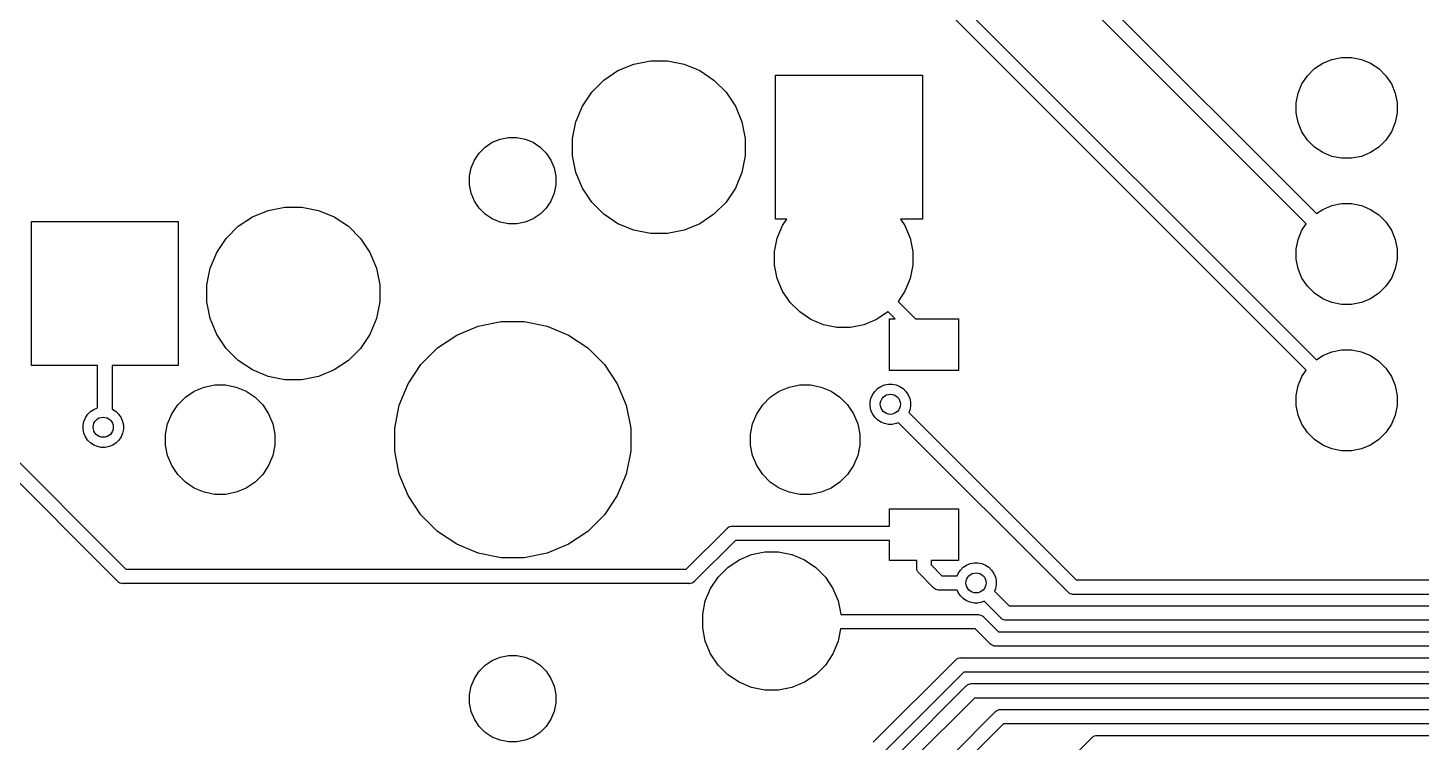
# Model space of a CAD drawing. Extents: x 70 to 347, y -163 to -55.
# Drawn here: x 305.08 to 329.28, y -91.69 to -79.28 of the extents above; entities that cross this region are included whole.
import ezdxf

# ---------------------------------------------------------------- set-up
doc = ezdxf.new("R2010")
doc.units = 0
doc.layers.add('BLACK', color=7, linetype='CONTINUOUS')

msp = doc.modelspace()

# ---------------------------------------------------------------- linework, layer by layer
at = {"layer": 'BLACK', "linetype": 'CONTINUOUS'}
for p, q in [((319.614, -74.6682), (327.457, -82.5111)), ((327.28, -82.6879), (319.469, -74.8772)), ((317.533, -75.1272), (327.457, -85.0511)), ((327.28, -85.2279), (317.388, -75.3362)), ((315.599, -79.9138), (315.889, -79.8562)), ((315.889, -79.8562), (316.184, -79.8562)), ((316.184, -79.8562), (316.474, -79.9138)), ((327.568, -79.8971), (327.727, -79.8311)), ((327.727, -79.8311), (327.896, -79.7974)), ((327.896, -79.7974), (328.069, -79.7974)), ((328.069, -79.7974), (328.238, -79.8311)), ((328.238, -79.8311), (328.398, -79.8971)), ((315.08, -80.1911), (315.326, -80.0269)), ((315.326, -80.0269), (315.599, -79.9138)), ((316.474, -79.9138), (316.747, -80.0269)), ((316.747, -80.0269), (316.993, -80.1911)), ((327.302, -80.1151), (327.424, -79.993)), ((327.424, -79.993), (327.568, -79.8971)), ((328.398, -79.8971), (328.541, -79.993)), ((328.541, -79.993), (328.663, -80.1151)), ((314.871, -80.4), (315.08, -80.1911)), ((316.993, -80.1911), (317.202, -80.4)), ((318.064, -82.6062), (318.064, -80.1062)), ((318.064, -80.1062), (320.614, -80.1062)), ((320.614, -80.1062), (320.614, -82.6062)), ((327.14, -80.4181), (327.206, -80.2586)), ((327.206, -80.2586), (327.302, -80.1151)), ((328.663, -80.1151), (328.759, -80.2586)), ((328.759, -80.2586), (328.825, -80.4181)), ((314.707, -80.6457), (314.871, -80.4)), ((317.202, -80.4), (317.366, -80.6457)), ((327.106, -80.5874), (327.14, -80.4181)), ((327.106, -80.76), (327.106, -80.5874)), ((328.825, -80.4181), (328.859, -80.5874)), ((328.859, -80.5874), (328.859, -80.76)), ((314.594, -80.9187), (314.707, -80.6457)), ((317.366, -80.6457), (317.479, -80.9187)), ((327.14, -80.9293), (327.106, -80.76)), ((328.859, -80.76), (328.825, -80.9293)), ((314.537, -81.2085), (314.594, -80.9187)), ((317.479, -80.9187), (317.537, -81.2085)), ((327.206, -81.0888), (327.14, -80.9293)), ((328.825, -80.9293), (328.759, -81.0888)), ((313.018, -81.3536), (313.141, -81.2716)), ((313.141, -81.2716), (313.278, -81.215)), ((313.278, -81.215), (313.423, -81.1862)), ((313.423, -81.1862), (313.57, -81.1862)), ((313.57, -81.1862), (313.715, -81.215)), ((313.715, -81.215), (313.852, -81.2716)), ((313.852, -81.2716), (313.975, -81.3536)), ((314.537, -81.5039), (314.537, -81.2085)), ((317.537, -81.2085), (317.537, -81.5039)), ((327.302, -81.2323), (327.206, -81.0888)), ((327.424, -81.3544), (327.302, -81.2323)), ((328.663, -81.2323), (328.541, -81.3544)), ((328.759, -81.0888), (328.663, -81.2323)), ((312.832, -81.5809), (312.914, -81.4581)), ((312.914, -81.4581), (313.018, -81.3536)), ((313.975, -81.3536), (314.079, -81.4581)), ((314.079, -81.4581), (314.161, -81.5809)), ((314.594, -81.7937), (314.537, -81.5039)), ((317.537, -81.5039), (317.479, -81.7937)), ((327.568, -81.4503), (327.424, -81.3544)), ((327.727, -81.5163), (327.568, -81.4503)), ((327.896, -81.55), (327.727, -81.5163)), ((328.069, -81.55), (327.896, -81.55)), ((328.238, -81.5163), (328.069, -81.55)), ((328.398, -81.4503), (328.238, -81.5163)), ((328.541, -81.3544), (328.398, -81.4503)), ((312.747, -81.8623), (312.775, -81.7174)), ((312.775, -81.7174), (312.832, -81.5809)), ((314.161, -81.5809), (314.218, -81.7174)), ((314.218, -81.7174), (314.247, -81.8623)), ((314.707, -82.0667), (314.594, -81.7937)), ((317.479, -81.7937), (317.366, -82.0667)), ((312.747, -82.0101), (312.747, -81.8623)), ((312.775, -82.155), (312.747, -82.0101)), ((314.247, -82.0101), (314.218, -82.155)), ((314.247, -81.8623), (314.247, -82.0101)), ((312.832, -82.2915), (312.775, -82.155)), ((314.218, -82.155), (314.161, -82.2915)), ((314.871, -82.3124), (314.707, -82.0667)), ((317.366, -82.0667), (317.202, -82.3124)), ((308.976, -82.5669), (309.249, -82.4538)), ((309.249, -82.4538), (309.539, -82.3962)), ((309.539, -82.3962), (309.834, -82.3962)), ((309.834, -82.3962), (310.124, -82.4538)), ((310.124, -82.4538), (310.397, -82.5669)), ((312.914, -82.4143), (312.832, -82.2915)), ((313.018, -82.5188), (312.914, -82.4143)), ((313.141, -82.6008), (313.018, -82.5188)), ((313.975, -82.5188), (313.852, -82.6008)), ((314.079, -82.4143), (313.975, -82.5188)), ((314.161, -82.2915), (314.079, -82.4143)), ((315.08, -82.5213), (314.871, -82.3124)), ((315.326, -82.6855), (315.08, -82.5213)), ((316.993, -82.5213), (316.747, -82.6855)), ((317.202, -82.3124), (316.993, -82.5213)), ((327.457, -82.5111), (327.568, -82.4371)), ((327.568, -82.4371), (327.727, -82.3711)), ((327.727, -82.3711), (327.896, -82.3374)), ((327.896, -82.3374), (328.069, -82.3374)), ((328.069, -82.3374), (328.238, -82.3711)), ((328.238, -82.3711), (328.398, -82.4371)), ((328.398, -82.4371), (328.541, -82.533)), ((305.137, -85.1462), (305.137, -82.6462)), ((305.137, -82.6462), (307.687, -82.6462)), ((307.687, -82.6462), (307.687, -85.1462)), ((308.521, -82.94), (308.73, -82.7311)), ((308.73, -82.7311), (308.976, -82.5669)), ((310.397, -82.5669), (310.643, -82.7311)), ((310.643, -82.7311), (310.852, -82.94)), ((313.278, -82.6574), (313.141, -82.6008)), ((313.423, -82.6862), (313.278, -82.6574)), ((313.57, -82.6862), (313.423, -82.6862)), ((313.715, -82.6574), (313.57, -82.6862)), ((313.852, -82.6008), (313.715, -82.6574)), ((315.599, -82.7986), (315.326, -82.6855)), ((316.747, -82.6855), (316.474, -82.7986)), ((318.258, -82.6062), (318.064, -82.6062)), ((318.093, -82.9362), (318.183, -82.7178)), ((318.183, -82.7178), (318.258, -82.6062)), ((320.614, -82.6062), (320.235, -82.6062)), ((320.235, -82.6062), (320.31, -82.7178)), ((320.31, -82.7178), (320.4, -82.9362)), ((327.206, -82.7986), (327.28, -82.6879)), ((328.541, -82.533), (328.663, -82.6551)), ((328.663, -82.6551), (328.759, -82.7986)), ((308.357, -83.1857), (308.521, -82.94)), ((310.852, -82.94), (311.016, -83.1857)), ((315.889, -82.8562), (315.599, -82.7986)), ((316.184, -82.8562), (315.889, -82.8562)), ((316.474, -82.7986), (316.184, -82.8562)), ((318.047, -83.168), (318.093, -82.9362)), ((320.4, -82.9362), (320.447, -83.168)), ((327.106, -83.1274), (327.14, -82.9581)), ((327.14, -82.9581), (327.206, -82.7986)), ((328.759, -82.7986), (328.825, -82.9581)), ((328.825, -82.9581), (328.859, -83.1274)), ((308.244, -83.4587), (308.357, -83.1857)), ((311.016, -83.1857), (311.129, -83.4587)), ((318.047, -83.4044), (318.047, -83.168)), ((320.447, -83.168), (320.447, -83.4044)), ((327.106, -83.3), (327.106, -83.1274)), ((328.859, -83.1274), (328.859, -83.3)), ((308.187, -83.7485), (308.244, -83.4587)), ((311.129, -83.4587), (311.187, -83.7485)), ((318.093, -83.6362), (318.047, -83.4044)), ((320.447, -83.4044), (320.4, -83.6362)), ((327.14, -83.4693), (327.106, -83.3)), ((327.206, -83.6288), (327.14, -83.4693)), ((328.825, -83.4693), (328.759, -83.6288)), ((328.859, -83.3), (328.825, -83.4693)), ((318.183, -83.8546), (318.093, -83.6362)), ((320.4, -83.6362), (320.31, -83.8546)), ((327.302, -83.7723), (327.206, -83.6288)), ((328.759, -83.6288), (328.663, -83.7723)), ((308.187, -84.0439), (308.187, -83.7485)), ((311.187, -83.7485), (311.187, -84.0439)), ((318.314, -84.0512), (318.183, -83.8546)), ((320.31, -83.8546), (320.19, -84.0341)), ((327.424, -83.8944), (327.302, -83.7723)), ((327.568, -83.9903), (327.424, -83.8944)), ((328.541, -83.8944), (328.398, -83.9903)), ((328.663, -83.7723), (328.541, -83.8944)), ((308.244, -84.3337), (308.187, -84.0439)), ((311.187, -84.0439), (311.129, -84.3337)), ((318.482, -84.2183), (318.314, -84.0512)), ((318.678, -84.3496), (318.482, -84.2183)), ((320.012, -84.2183), (319.815, -84.3496)), ((320.016, -84.2137), (320.012, -84.2183)), ((320.139, -84.3362), (320.016, -84.2137)), ((320.19, -84.0341), (320.492, -84.3362)), ((327.727, -84.0563), (327.568, -83.9903)), ((327.896, -84.09), (327.727, -84.0563)), ((328.069, -84.09), (327.896, -84.09)), ((328.238, -84.0563), (328.069, -84.09)), ((328.398, -83.9903), (328.238, -84.0563)), ((308.357, -84.6067), (308.244, -84.3337)), ((311.129, -84.3337), (311.016, -84.6067)), ((312.899, -84.465), (313.295, -84.3862)), ((313.295, -84.3862), (313.698, -84.3862)), ((313.698, -84.3862), (314.095, -84.465)), ((318.897, -84.4401), (318.678, -84.3496)), ((319.128, -84.4862), (318.897, -84.4401)), ((319.597, -84.4401), (319.365, -84.4862)), ((319.815, -84.3496), (319.597, -84.4401)), ((320.04, -85.2362), (320.04, -84.3362)), ((320.04, -84.3362), (320.139, -84.3362)), ((320.492, -84.3362), (321.24, -84.3362)), ((321.24, -84.3362), (321.24, -85.2362)), ((308.521, -84.8524), (308.357, -84.6067)), ((311.016, -84.6067), (310.852, -84.8524)), ((312.19, -84.8439), (312.526, -84.6195)), ((312.526, -84.6195), (312.899, -84.465)), ((314.095, -84.465), (314.468, -84.6195)), ((314.468, -84.6195), (314.803, -84.8439)), ((319.365, -84.4862), (319.128, -84.4862)), ((308.73, -85.0613), (308.521, -84.8524)), ((310.852, -84.8524), (310.643, -85.0613)), ((311.904, -85.1294), (312.19, -84.8439)), ((314.803, -84.8439), (315.089, -85.1294)), ((327.568, -84.9771), (327.727, -84.9111)), ((327.727, -84.9111), (327.896, -84.8774)), ((327.896, -84.8774), (328.069, -84.8774)), ((328.069, -84.8774), (328.238, -84.9111)), ((328.238, -84.9111), (328.398, -84.9771)), ((306.287, -85.1462), (305.137, -85.1462)), ((306.287, -85.8829), (306.287, -85.1462)), ((307.687, -85.1462), (306.537, -85.1462)), ((306.537, -85.1462), (306.537, -85.9044)), ((308.976, -85.2255), (308.73, -85.0613)), ((310.643, -85.0613), (310.397, -85.2255)), ((311.68, -85.4652), (311.904, -85.1294)), ((315.089, -85.1294), (315.313, -85.4652)), ((327.457, -85.0511), (327.568, -84.9771)), ((328.398, -84.9771), (328.541, -85.073)), ((328.541, -85.073), (328.663, -85.1951)), ((309.249, -85.3386), (308.976, -85.2255)), ((309.539, -85.3962), (309.249, -85.3386)), ((309.834, -85.3962), (309.539, -85.3962)), ((310.124, -85.3386), (309.834, -85.3962)), ((310.397, -85.2255), (310.124, -85.3386)), ((321.24, -85.2362), (320.04, -85.2362)), ((327.14, -85.4981), (327.206, -85.3386)), ((327.206, -85.3386), (327.28, -85.2279)), ((328.663, -85.1951), (328.759, -85.3386)), ((328.759, -85.3386), (328.825, -85.4981)), ((307.811, -85.6983), (307.967, -85.5943)), ((307.967, -85.5943), (308.139, -85.5227)), ((308.139, -85.5227), (308.323, -85.4862)), ((308.323, -85.4862), (308.51, -85.4862)), ((308.51, -85.4862), (308.694, -85.5227)), ((308.694, -85.5227), (308.867, -85.5943)), ((308.867, -85.5943), (309.022, -85.6983)), ((311.525, -85.8382), (311.68, -85.4652)), ((315.313, -85.4652), (315.468, -85.8382)), ((317.971, -85.6983), (318.127, -85.5943)), ((318.127, -85.5943), (318.299, -85.5227)), ((318.299, -85.5227), (318.483, -85.4862)), ((318.483, -85.4862), (318.67, -85.4862)), ((318.67, -85.4862), (318.854, -85.5227)), ((318.854, -85.5227), (319.027, -85.5943)), ((319.027, -85.5943), (319.182, -85.6983)), ((319.72, -85.7191), (319.746, -85.6554)), ((319.746, -85.6554), (319.785, -85.5981)), ((319.785, -85.5981), (319.833, -85.5493)), ((319.833, -85.5493), (319.891, -85.511)), ((319.891, -85.511), (319.954, -85.4847)), ((319.954, -85.4847), (320.022, -85.4712)), ((320.022, -85.4712), (320.091, -85.4712)), ((320.091, -85.4712), (320.159, -85.4847)), ((320.159, -85.4847), (320.222, -85.511)), ((320.222, -85.511), (320.28, -85.5493)), ((320.28, -85.5493), (320.328, -85.5981)), ((320.328, -85.5981), (320.367, -85.6554)), ((320.367, -85.6554), (320.393, -85.7191)), ((327.106, -85.6674), (327.14, -85.4981)), ((327.106, -85.84), (327.106, -85.6674)), ((328.825, -85.4981), (328.859, -85.6674)), ((328.859, -85.6674), (328.859, -85.84)), ((306.161, -85.9484), (306.219, -85.9101)), ((306.219, -85.9101), (306.283, -85.8838)), ((306.283, -85.8838), (306.287, -85.8829)), ((306.537, -85.9044), (306.55, -85.9101)), ((306.55, -85.9101), (306.608, -85.9484)), ((307.575, -85.9862), (307.679, -85.8306)), ((307.679, -85.8306), (307.811, -85.6983)), ((309.022, -85.6983), (309.155, -85.8306)), ((309.155, -85.8306), (309.258, -85.9862)), ((311.447, -86.2343), (311.525, -85.8382)), ((315.468, -85.8382), (315.547, -86.2343)), ((317.735, -85.9862), (317.839, -85.8306)), ((317.839, -85.8306), (317.971, -85.6983)), ((319.182, -85.6983), (319.315, -85.8306)), ((319.315, -85.8306), (319.418, -85.9862)), ((319.707, -85.7867), (319.72, -85.7191)), ((319.707, -85.8557), (319.707, -85.7867)), ((319.72, -85.9233), (319.707, -85.8557)), ((320.393, -85.7191), (320.407, -85.7867)), ((320.407, -85.8557), (320.393, -85.9233)), ((320.407, -85.7867), (320.407, -85.8557)), ((327.14, -86.0093), (327.106, -85.84)), ((328.859, -85.84), (328.825, -86.0093)), ((304.19, -86.0972), (306.779, -88.6862)), ((306.035, -86.1858), (306.048, -86.1182)), ((306.048, -86.1182), (306.074, -86.0545)), ((306.074, -86.0545), (306.113, -85.9972)), ((306.113, -85.9972), (306.161, -85.9484)), ((306.608, -85.9484), (306.656, -85.9972)), ((306.656, -85.9972), (306.695, -86.0545)), ((306.695, -86.0545), (306.721, -86.1182)), ((306.721, -86.1182), (306.735, -86.1858)), ((307.503, -86.1591), (307.575, -85.9862)), ((309.258, -85.9862), (309.33, -86.1591)), ((317.663, -86.1591), (317.735, -85.9862)), ((319.418, -85.9862), (319.49, -86.1591)), ((319.746, -85.987), (319.72, -85.9233)), ((319.785, -86.0443), (319.746, -85.987)), ((319.833, -86.0931), (319.785, -86.0443)), ((319.891, -86.1314), (319.833, -86.0931)), ((319.954, -86.1578), (319.891, -86.1314)), ((320.199, -86.1409), (320.159, -86.1578)), ((323.14, -89.0813), (320.199, -86.1409)), ((320.393, -85.9233), (320.376, -85.9641)), ((320.376, -85.9641), (323.284, -88.8722)), ((327.206, -86.1688), (327.14, -86.0093)), ((328.825, -86.0093), (328.759, -86.1688)), ((306.635, -88.8953), (304.046, -86.3062)), ((306.035, -86.2548), (306.035, -86.1858)), ((306.048, -86.3224), (306.035, -86.2548)), ((306.074, -86.3861), (306.048, -86.3224)), ((306.113, -86.4434), (306.074, -86.3861)), ((306.695, -86.3861), (306.656, -86.4434)), ((306.721, -86.3224), (306.695, -86.3861)), ((306.735, -86.2548), (306.721, -86.3224)), ((306.735, -86.1858), (306.735, -86.2548)), ((307.467, -86.3426), (307.503, -86.1591)), ((307.467, -86.5298), (307.467, -86.3426)), ((309.33, -86.1591), (309.367, -86.3426)), ((309.367, -86.3426), (309.367, -86.5298)), ((311.447, -86.6381), (311.447, -86.2343)), ((315.547, -86.2343), (315.547, -86.6381)), ((317.627, -86.3426), (317.663, -86.1591)), ((317.627, -86.5298), (317.627, -86.3426)), ((319.49, -86.1591), (319.527, -86.3426)), ((319.527, -86.3426), (319.527, -86.5298)), ((320.022, -86.1712), (319.954, -86.1578)), ((320.091, -86.1712), (320.022, -86.1712)), ((320.159, -86.1578), (320.091, -86.1712)), ((327.302, -86.3123), (327.206, -86.1688)), ((327.424, -86.4344), (327.302, -86.3123)), ((328.663, -86.3123), (328.541, -86.4344)), ((328.759, -86.1688), (328.663, -86.3123)), ((306.161, -86.4922), (306.113, -86.4434)), ((306.219, -86.5305), (306.161, -86.4922)), ((306.283, -86.5569), (306.219, -86.5305)), ((306.35, -86.5703), (306.283, -86.5569)), ((306.419, -86.5703), (306.35, -86.5703)), ((306.487, -86.5569), (306.419, -86.5703)), ((306.55, -86.5305), (306.487, -86.5569)), ((306.608, -86.4922), (306.55, -86.5305)), ((306.656, -86.4434), (306.608, -86.4922)), ((307.503, -86.7133), (307.467, -86.5298)), ((309.367, -86.5298), (309.33, -86.7133)), ((311.525, -87.0342), (311.447, -86.6381)), ((315.547, -86.6381), (315.468, -87.0342)), ((317.663, -86.7133), (317.627, -86.5298)), ((319.527, -86.5298), (319.49, -86.7133)), ((327.568, -86.5303), (327.424, -86.4344)), ((327.727, -86.5963), (327.568, -86.5303)), ((327.896, -86.63), (327.727, -86.5963)), ((328.069, -86.63), (327.896, -86.63)), ((328.238, -86.5963), (328.069, -86.63)), ((328.398, -86.5303), (328.238, -86.5963)), ((328.541, -86.4344), (328.398, -86.5303)), ((307.575, -86.8862), (307.503, -86.7133)), ((309.33, -86.7133), (309.258, -86.8862)), ((317.735, -86.8862), (317.663, -86.7133)), ((319.49, -86.7133), (319.418, -86.8862)), ((307.679, -87.0418), (307.575, -86.8862)), ((307.811, -87.1741), (307.679, -87.0418)), ((309.155, -87.0418), (309.022, -87.1741)), ((309.258, -86.8862), (309.155, -87.0418)), ((311.68, -87.4072), (311.525, -87.0342)), ((315.468, -87.0342), (315.313, -87.4072)), ((317.839, -87.0418), (317.735, -86.8862)), ((317.971, -87.1741), (317.839, -87.0418)), ((319.315, -87.0418), (319.182, -87.1741)), ((319.418, -86.8862), (319.315, -87.0418)), ((307.967, -87.2781), (307.811, -87.1741)), ((308.139, -87.3497), (307.967, -87.2781)), ((308.323, -87.3862), (308.139, -87.3497)), ((308.694, -87.3497), (308.51, -87.3862)), ((308.867, -87.2781), (308.694, -87.3497)), ((309.022, -87.1741), (308.867, -87.2781)), ((318.127, -87.2781), (317.971, -87.1741)), ((318.299, -87.3497), (318.127, -87.2781)), ((318.483, -87.3862), (318.299, -87.3497)), ((318.854, -87.3497), (318.67, -87.3862)), ((319.027, -87.2781), (318.854, -87.3497)), ((319.182, -87.1741), (319.027, -87.2781)), ((308.51, -87.3862), (308.323, -87.3862)), ((311.904, -87.743), (311.68, -87.4072)), ((315.313, -87.4072), (315.089, -87.743)), ((318.67, -87.3862), (318.483, -87.3862)), ((312.19, -88.0285), (311.904, -87.743)), ((315.089, -87.743), (314.803, -88.0285)), ((320.04, -87.9362), (320.04, -87.6362)), ((320.04, -87.6362), (321.24, -87.6362)), ((321.24, -87.6362), (321.24, -88.5362)), ((312.526, -88.2529), (312.19, -88.0285)), ((314.803, -88.0285), (314.468, -88.2529)), ((316.512, -88.6862), (317.221, -87.9772)), ((317.221, -87.9772), (317.225, -87.9724)), ((317.225, -87.9724), (317.23, -87.9685)), ((317.23, -87.9685), (317.244, -87.9568)), ((317.244, -87.9568), (317.266, -87.9452)), ((317.266, -87.9452), (317.289, -87.938)), ((317.266, -87.9452), (317.266, -87.9452)), ((317.289, -87.938), (317.308, -87.9362)), ((317.308, -87.9362), (317.314, -87.9356)), ((317.308, -87.9362), (317.308, -87.9362)), ((317.314, -87.9356), (317.32, -87.9362)), ((317.32, -87.9362), (320.04, -87.9362)), ((312.899, -88.4074), (312.526, -88.2529)), ((314.468, -88.2529), (314.095, -88.4074)), ((317.366, -88.1862), (316.657, -88.8953)), ((320.04, -88.1862), (317.366, -88.1862)), ((320.04, -88.5362), (320.04, -88.1862)), ((313.295, -88.4862), (312.899, -88.4074)), ((313.698, -88.4862), (313.295, -88.4862)), ((314.095, -88.4074), (313.698, -88.4862)), ((317.232, -88.6541), (317.428, -88.5228)), ((317.428, -88.5228), (317.647, -88.4323)), ((317.647, -88.4323), (317.878, -88.3862)), ((317.878, -88.3862), (318.115, -88.3862)), ((318.115, -88.3862), (318.347, -88.4323)), ((318.347, -88.4323), (318.565, -88.5228)), ((318.565, -88.5228), (318.762, -88.6541)), ((320.515, -88.5362), (320.04, -88.5362)), ((320.515, -88.6561), (320.515, -88.5362)), ((321.24, -88.5362), (320.765, -88.5362)), ((320.765, -88.5362), (320.765, -88.6104)), ((321.442, -88.5869), (321.51, -88.5735)), ((321.51, -88.5735), (321.579, -88.5735)), ((321.579, -88.5735), (321.647, -88.5869)), ((306.779, -88.6862), (316.512, -88.6862)), ((317.064, -88.8212), (317.232, -88.6541)), ((318.762, -88.6541), (318.929, -88.8212)), ((320.515, -88.6622), (320.515, -88.6561)), ((320.517, -88.6867), (320.515, -88.6622)), ((320.524, -88.7103), (320.517, -88.6867)), ((320.536, -88.732), (320.524, -88.7103)), ((320.546, -88.7446), (320.536, -88.732)), ((320.552, -88.751), (320.546, -88.7446)), ((320.556, -88.7549), (320.552, -88.751)), ((320.809, -89.0075), (320.556, -88.7549)), ((320.765, -88.6104), (320.953, -88.7985)), ((320.953, -88.7985), (321.218, -88.7985)), ((321.218, -88.7985), (321.234, -88.7577)), ((321.234, -88.7577), (321.273, -88.7003)), ((321.273, -88.7003), (321.321, -88.6516)), ((321.321, -88.6516), (321.379, -88.6133)), ((321.379, -88.6133), (321.442, -88.5869)), ((321.647, -88.5869), (321.71, -88.6133)), ((321.71, -88.6133), (321.768, -88.6516)), ((321.768, -88.6516), (321.816, -88.7003)), ((321.816, -88.7003), (321.855, -88.7577)), ((321.855, -88.7577), (321.881, -88.8214)), ((306.639, -88.9), (306.635, -88.8953)), ((306.644, -88.9039), (306.639, -88.9)), ((306.649, -88.9084), (306.644, -88.9039)), ((306.644, -88.9039), (306.644, -88.9039)), ((306.658, -88.9156), (306.649, -88.9084)), ((306.68, -88.9272), (306.658, -88.9156)), ((306.703, -88.9344), (306.68, -88.9272)), ((306.721, -88.9362), (306.703, -88.9344)), ((306.728, -88.9368), (306.721, -88.9362)), ((306.721, -88.9362), (306.721, -88.9362)), ((306.734, -88.9362), (306.728, -88.9368)), ((316.558, -88.9362), (306.734, -88.9362)), ((316.564, -88.9368), (316.558, -88.9362)), ((316.57, -88.9362), (316.564, -88.9368)), ((316.588, -88.9344), (316.57, -88.9362)), ((316.57, -88.9362), (316.57, -88.9362)), ((316.612, -88.9272), (316.588, -88.9344)), ((316.634, -88.9156), (316.612, -88.9272)), ((316.653, -88.9), (316.634, -88.9156)), ((316.657, -88.8953), (316.653, -88.9)), ((316.843, -89.2362), (316.933, -89.0178)), ((316.933, -89.0178), (317.064, -88.8212)), ((318.929, -88.8212), (319.06, -89.0178)), ((319.06, -89.0178), (319.15, -89.2362)), ((320.813, -89.0123), (320.809, -89.0075)), ((320.818, -89.0162), (320.813, -89.0123)), ((320.832, -89.0279), (320.818, -89.0162)), ((320.846, -89.0355), (320.832, -89.0279)), ((320.854, -89.0395), (320.846, -89.0355)), ((320.877, -89.0466), (320.854, -89.0395)), ((320.895, -89.0485), (320.877, -89.0466)), ((320.902, -89.0491), (320.895, -89.0485)), ((320.895, -89.0485), (320.895, -89.0485)), ((320.908, -89.0485), (320.902, -89.0491)), ((321.218, -89.0485), (320.908, -89.0485)), ((321.234, -89.0892), (321.218, -89.0485)), ((321.881, -89.0255), (321.864, -89.0663)), ((321.881, -88.8214), (321.895, -88.889)), ((321.895, -88.9579), (321.881, -89.0255)), ((321.895, -88.889), (321.895, -88.9579)), ((323.284, -88.8722), (342.417, -88.8722)), ((316.797, -89.468), (316.843, -89.2362)), ((319.15, -89.2362), (319.197, -89.468)), ((321.273, -89.1466), (321.234, -89.0892)), ((321.321, -89.1953), (321.273, -89.1466)), ((321.379, -89.2336), (321.321, -89.1953)), ((321.442, -89.26), (321.379, -89.2336)), ((321.51, -89.2735), (321.442, -89.26)), ((321.579, -89.2735), (321.51, -89.2735)), ((321.647, -89.26), (321.579, -89.2735)), ((321.687, -89.2431), (321.647, -89.26)), ((321.976, -89.5313), (321.687, -89.2431)), ((321.864, -89.0663), (322.12, -89.3222)), ((323.144, -89.086), (323.14, -89.0813)), ((323.149, -89.0899), (323.144, -89.086)), ((323.157, -89.0967), (323.149, -89.0899)), ((323.149, -89.0899), (323.149, -89.0899)), ((323.163, -89.1017), (323.157, -89.0967)), ((323.185, -89.1133), (323.163, -89.1017)), ((323.208, -89.1204), (323.185, -89.1133)), ((323.226, -89.1222), (323.208, -89.1204)), ((323.233, -89.1228), (323.226, -89.1222)), ((323.226, -89.1222), (323.226, -89.1222)), ((323.239, -89.1222), (323.233, -89.1228)), ((342.462, -89.1222), (323.239, -89.1222)), ((316.797, -89.7044), (316.797, -89.468)), ((319.197, -89.468), (319.197, -89.4735)), ((319.197, -89.4735), (321.577, -89.4735)), ((321.577, -89.4735), (321.583, -89.4728)), ((321.583, -89.4728), (321.589, -89.4735)), ((321.589, -89.4735), (321.589, -89.4735)), ((321.589, -89.4735), (321.608, -89.4753)), ((321.608, -89.4753), (321.631, -89.4824)), ((321.631, -89.4824), (321.653, -89.494)), ((321.653, -89.494), (321.672, -89.5096)), ((321.672, -89.5096), (321.676, -89.5144)), ((321.676, -89.5144), (321.934, -89.7722)), ((321.98, -89.536), (321.976, -89.5313)), ((321.984, -89.5399), (321.98, -89.536)), ((321.993, -89.5467), (321.984, -89.5399)), ((321.984, -89.5399), (321.984, -89.5399)), ((322.12, -89.3222), (342.603, -89.3222)), ((316.843, -89.9362), (316.797, -89.7044)), ((319.193, -89.7235), (319.15, -89.9362)), ((321.531, -89.7235), (319.193, -89.7235)), ((321.789, -89.9813), (321.531, -89.7235)), ((321.934, -89.7722), (342.789, -89.7722)), ((321.999, -89.5517), (321.993, -89.5467)), ((322.02, -89.5633), (321.999, -89.5517)), ((322.044, -89.5704), (322.02, -89.5633)), ((322.062, -89.5722), (322.044, -89.5704)), ((322.068, -89.5728), (322.062, -89.5722)), ((322.062, -89.5722), (322.062, -89.5722)), ((322.074, -89.5722), (322.068, -89.5728)), ((342.649, -89.5722), (322.074, -89.5722)), ((316.933, -90.1546), (316.843, -89.9362)), ((319.15, -89.9362), (319.06, -90.1546)), ((321.793, -89.986), (321.789, -89.9813)), ((321.798, -89.9899), (321.793, -89.986)), ((321.798, -89.99), (321.798, -89.9899)), ((321.812, -90.0017), (321.798, -89.99)), ((321.834, -90.0133), (321.812, -90.0017)), ((321.857, -90.0204), (321.834, -90.0133)), ((321.882, -90.0228), (321.857, -90.0204)), ((321.888, -90.0222), (321.882, -90.0228)), ((342.835, -90.0222), (321.888, -90.0222)), ((313.141, -90.2716), (313.278, -90.215)), ((313.278, -90.215), (313.423, -90.1862)), ((313.423, -90.1862), (313.57, -90.1862)), ((313.57, -90.1862), (313.715, -90.215)), ((313.715, -90.215), (313.852, -90.2716)), ((317.064, -90.3512), (316.933, -90.1546)), ((319.06, -90.1546), (318.929, -90.3512)), ((319.761, -91.691), (321.189, -90.2632)), ((321.189, -90.2632), (321.193, -90.2584)), ((321.193, -90.2584), (321.199, -90.2535)), ((321.199, -90.2535), (321.212, -90.2428)), ((321.212, -90.2428), (321.234, -90.2312)), ((321.234, -90.2312), (321.257, -90.2241)), ((321.257, -90.2241), (321.276, -90.2222)), ((321.276, -90.2222), (321.282, -90.2216)), ((321.276, -90.2222), (321.276, -90.2222)), ((321.282, -90.2216), (321.288, -90.2222)), ((321.288, -90.2222), (342.976, -90.2222)), ((312.832, -90.5809), (312.914, -90.4581)), ((312.914, -90.4581), (313.018, -90.3536)), ((313.018, -90.3536), (313.141, -90.2716)), ((313.852, -90.2716), (313.975, -90.3536)), ((313.975, -90.3536), (314.079, -90.4581)), ((314.079, -90.4581), (314.161, -90.5809)), ((317.232, -90.5183), (317.064, -90.3512)), ((318.929, -90.3512), (318.762, -90.5183)), ((321.334, -90.4722), (319.97, -91.8355)), ((343.021, -90.4722), (321.334, -90.4722)), ((312.747, -90.8623), (312.775, -90.7174)), ((312.775, -90.7174), (312.832, -90.5809)), ((314.161, -90.5809), (314.218, -90.7174)), ((314.218, -90.7174), (314.247, -90.8623)), ((317.428, -90.6496), (317.232, -90.5183)), ((317.647, -90.7401), (317.428, -90.6496)), ((317.878, -90.7862), (317.647, -90.7401)), ((318.347, -90.7401), (318.115, -90.7862)), ((318.565, -90.6496), (318.347, -90.7401)), ((318.762, -90.5183), (318.565, -90.6496)), ((320.211, -91.8774), (321.376, -90.7132)), ((321.376, -90.7132), (321.379, -90.7084)), ((321.379, -90.7084), (321.384, -90.7045)), ((321.384, -90.7045), (321.398, -90.6928)), ((321.384, -90.7045), (321.384, -90.7045)), ((321.398, -90.6928), (321.42, -90.6812)), ((321.42, -90.6812), (321.444, -90.6741)), ((321.444, -90.6741), (321.462, -90.6723)), ((321.462, -90.6723), (321.468, -90.6717)), ((321.462, -90.6723), (321.462, -90.6723)), ((321.468, -90.6717), (321.474, -90.6723)), ((321.474, -90.6723), (343.162, -90.6723)), ((312.747, -91.0101), (312.747, -90.8623)), ((314.247, -90.8623), (314.247, -91.0101)), ((318.115, -90.7862), (317.878, -90.7862)), ((321.52, -90.9223), (320.42, -92.0219)), ((343.208, -90.9223), (321.52, -90.9223)), ((312.775, -91.155), (312.747, -91.0101)), ((312.832, -91.2915), (312.775, -91.155)), ((314.218, -91.155), (314.161, -91.2915)), ((314.247, -91.0101), (314.218, -91.155)), ((321.146, -91.897), (321.88, -91.1632)), ((321.88, -91.1632), (321.884, -91.1585)), ((321.884, -91.1585), (321.889, -91.1545)), ((321.889, -91.1545), (321.903, -91.1428)), ((321.889, -91.1545), (321.889, -91.1545)), ((321.903, -91.1428), (321.925, -91.1312)), ((321.925, -91.1312), (321.948, -91.1241)), ((321.948, -91.1241), (321.967, -91.1223)), ((321.967, -91.1223), (321.973, -91.1217)), ((321.967, -91.1223), (321.967, -91.1223)), ((321.973, -91.1217), (321.979, -91.1223)), ((321.979, -91.1223), (343.349, -91.1223)), ((312.914, -91.4143), (312.832, -91.2915)), ((313.018, -91.5188), (312.914, -91.4143)), ((314.079, -91.4143), (313.975, -91.5188)), ((314.161, -91.2915), (314.079, -91.4143)), ((322.025, -91.3723), (321.323, -92.0738)), ((343.394, -91.3723), (322.025, -91.3723)), ((313.141, -91.6008), (313.018, -91.5188)), ((313.278, -91.6574), (313.141, -91.6008)), ((313.423, -91.6862), (313.278, -91.6574)), ((313.57, -91.6862), (313.423, -91.6862)), ((313.715, -91.6574), (313.57, -91.6862)), ((313.852, -91.6008), (313.715, -91.6574)), ((313.975, -91.5188), (313.852, -91.6008)), ((322.381, -92.7889), (323.557, -91.6132)), ((323.557, -91.6132), (323.561, -91.6085)), ((323.561, -91.6085), (323.566, -91.6046)), ((323.566, -91.6045), (323.58, -91.5928)), ((323.566, -91.6046), (323.566, -91.6045)), ((323.58, -91.5928), (323.602, -91.5812)), ((323.58, -91.5928), (323.58, -91.5928)), ((323.58, -91.5928), (323.58, -91.5928)), ((323.602, -91.5812), (323.625, -91.5741)), ((323.625, -91.5741), (323.644, -91.5723)), ((323.644, -91.5723), (323.65, -91.5717)), ((323.644, -91.5723), (323.644, -91.5723)), ((323.65, -91.5717), (323.656, -91.5723)), ((323.656, -91.5723), (342.588, -91.5723))]:
    msp.add_line(p, q, dxfattribs=at)
at = {"layer": 'BLACK'}
for centre in [(320.057, -85.8212), (306.385, -86.2203), (321.545, -88.9235)]:
    msp.add_circle(centre, 0.175, dxfattribs=at)

doc.saveas('drawing.dxf')
